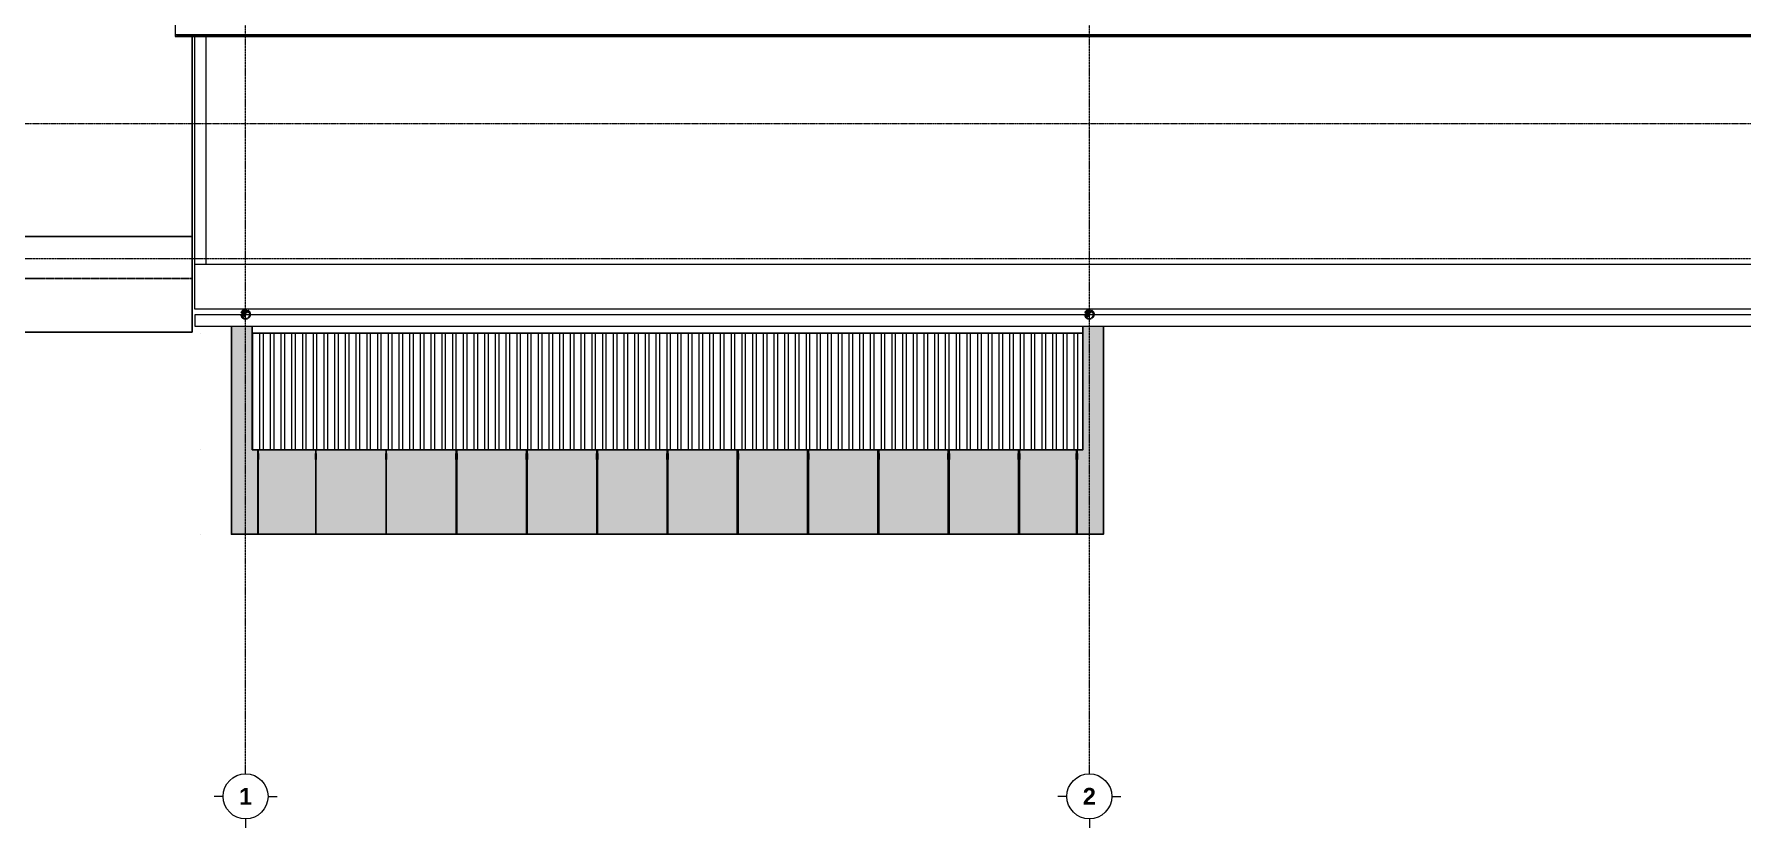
# Model space of a CAD drawing. Header units: millimetres. Extents: x -200069 to 184689, y -19972 to 101699.
# Drawn here: x -71259 to -40900, y -19092 to -4985 of the extents above; entities that cross this region are included whole.
import ezdxf
from ezdxf.enums import TextEntityAlignment as Align
from ezdxf.xclip import XClip

# ---------------------------------------------------------------- set-up
doc = ezdxf.new("R2010")
doc.units = ezdxf.units.MM
doc.header["$XCLIPFRAME"] = 0
for name, pattern in [('CENTER', [50.8, 31.75, -6.35, 6.35, -6.35]), ('X-45-STST-GRID$0$Grid Line', [9.5, 5, -1.5, 1.5, -1.5]), ('X-45-STST-PL-PF$0$CENTER2', [28.575, 19.05, -3.175, 3.175, -3.175]), ('X-45-STST-PL-PF$0$Dash', [4, 2, -2]), ('X-45-STST-PL-PF$0$DASHDOT', [1, 0.5, -0.25, 0, -0.25])]:
    doc.linetypes.add(name, pattern=pattern)
doc.layers.get('Defpoints').update_dxf_attribs({"color": 6})
for name, color, linetype in [('AHM_GRILLE', 253, 'Continuous'), ('ARC EDGE', 4, 'Continuous'), ('DETAILS- CANOPY$0$1', 250, 'Continuous'), ('DETAILS- CANOPY$0$2', 250, 'Continuous'), ('EIM', 5, 'Continuous'), ('RC EDGE', 2, 'Continuous'), ('X-45-STST-PL-PF$0$ARC_VIADUCT', 2, 'Continuous'), ('X-45-STST-PL-PF$0$MEP-PL-SW', 140, 'X-45-STST-PL-PF$0$DASHDOT')]:
    doc.layers.add(name, color=color, linetype=linetype)
for name, color, linetype, lineweight in [('ARC_HATCH 1', 8, 'Continuous', 0), ('ARC_TEXT_100', 2, 'Continuous', 5), ('DETAILS- CANOPY$0$ARC_DIM', 254, 'Continuous', 9), ('X-45-STST-GRID$0$ARC_AXIS_LINE', 240, 'CENTER', 13), ('X-45-STST-PL-PF$0$ARC_CON-VIEW', 90, 'Continuous', 5), ('X-45-STST-PL-PF$0$ARC_FLOOR', 2, 'Continuous', 5), ('X-45-STST-PL-PF$0$ARC_FRAME', 151, 'Continuous', 5), ('X-45-STST-PL-PF$0$ARC_GATE AXIS', 240, 'Continuous', 5)]:
    doc.layers.add(name, color=color, linetype=linetype, lineweight=lineweight)
doc.styles.add('DETAILS- CANOPY$0$ST01', font='arial.ttf')
doc.styles.add('X-45-STST-GRID$0$CP2-CSA-IT-STTST-45012$0$Arial_B', font='arialbd.ttf', dxfattribs={"width": 0.8, "height": 761.067151})
doc.dimstyles.new('DETAILS- CANOPY$0$ST-50', dxfattribs={"dimscale": 50, "dimtxt": 2, "dimasz": 0.9, "dimexe": 0.9, "dimexo": 0.9, "dimgap": 0.45, "dimtad": 1, "dimdec": 0, "dimzin": 0, "dimdsep": 46, "dimtxsty": 'DETAILS- CANOPY$0$ST01', "dimblk": 'DETAILS- CANOPY$0$_Oblique', "dimcen": 1, "dimdle": 0.9, "dimclrt": 256, "dimadec": 0, "dimazin": 0, "dimtfac": 1, "dimtdec": 0, "dimtofl": 0, "dimtmove": 1, "dimatfit": 3, "dimfxl": 5, "dimfxlon": 1, "dimtolj": 1, "dimtzin": 0, "dimarcsym": 2})

# ---------------------------------------------------------------- blocks, each defined once
blk = doc.blocks.new('DETAILS- CANOPY$0$_Oblique')
at = {"color": 0, "linetype": 'ByBlock', "lineweight": -2}
blk.add_line((-0.5, -0.5), (0.5, 0.5), dxfattribs=at)
blk = doc.blocks.new('*D240')
at = {"layer": 'Defpoints', "color": 0, "transparency": 16777216}
for p in [(-2063, 1559), (13437, 1559), (13437, 728)]:
    blk.add_point(p, dxfattribs=at)
at = {"layer": 'DETAILS- CANOPY$0$ARC_DIM', "color": 0, "lineweight": -2, "transparency": 16777216}
for p, q in [((-2063, 978), (-2063, 683)), ((13437, 978), (13437, 683)), ((-2108, 728), (13482, 728))]:
    blk.add_line(p, q, dxfattribs=at)
at = {"layer": 'DETAILS- CANOPY$0$ARC_DIM', "color": 0, "lineweight": -2, "transparency": 16777216, "xscale": 45, "yscale": 45, "zscale": 45, "rotation": 180}
blk.add_blockref('DETAILS- CANOPY$0$_Oblique', (-2063, 728), dxfattribs=at)
at = {"layer": 'DETAILS- CANOPY$0$ARC_DIM', "color": 0, "lineweight": -2, "transparency": 16777216, "xscale": 45, "yscale": 45, "zscale": 45}
blk.add_blockref('DETAILS- CANOPY$0$_Oblique', (13437, 728), dxfattribs=at)
at = {"layer": 'DETAILS- CANOPY$0$ARC_DIM', "transparency": 16777216, "insert": (5687, 801), "char_height": 100, "attachment_point": 5, "style": 'DETAILS- CANOPY$0$ST01'}
blk.add_mtext('\\A1;15500', dxfattribs=at)
blk = doc.blocks.new('*D241')
at = {"layer": 'Defpoints', "color": 0, "transparency": 16777216}
for p in [(-2864, 3059), (-1697, 3059), (-2063, 1559)]:
    blk.add_point(p, dxfattribs=at)
at = {"layer": 'DETAILS- CANOPY$0$ARC_DIM', "color": 0, "lineweight": -2, "transparency": 16777216}
for p, q in [((-2614, 3059), (-2909, 3059)), ((-2864, 1514), (-2864, 3104)), ((-2614, 1559), (-2909, 1559))]:
    blk.add_line(p, q, dxfattribs=at)
at = {"layer": 'DETAILS- CANOPY$0$ARC_DIM', "color": 0, "lineweight": -2, "transparency": 16777216, "xscale": 45, "yscale": 45, "zscale": 45}
for p, rotation in [((-2864, 3059), 90), ((-2864, 1559), 270)]:
    blk.add_blockref('DETAILS- CANOPY$0$_Oblique', p, dxfattribs=dict(at, rotation=rotation))
at = {"layer": 'DETAILS- CANOPY$0$ARC_DIM', "transparency": 16777216, "insert": (-2938, 2309), "char_height": 100, "attachment_point": 5, "rotation": 90, "style": 'DETAILS- CANOPY$0$ST01'}
blk.add_mtext('\\A1;1500', dxfattribs=at)
blk = doc.blocks.new('*D242')
at = {"layer": 'Defpoints', "color": 0, "transparency": 16777216}
for p in [(-2864, 5134), (-1697, 5134), (-1697, 3059)]:
    blk.add_point(p, dxfattribs=at)
at = {"layer": 'DETAILS- CANOPY$0$ARC_DIM', "color": 0, "lineweight": -2, "transparency": 16777216}
for p, q in [((-2864, 3014), (-2864, 5179)), ((-2614, 5134), (-2909, 5134)), ((-2614, 3059), (-2909, 3059))]:
    blk.add_line(p, q, dxfattribs=at)
at = {"layer": 'DETAILS- CANOPY$0$ARC_DIM', "color": 0, "lineweight": -2, "transparency": 16777216, "xscale": 45, "yscale": 45, "zscale": 45}
for p, rotation in [((-2864, 5134), 90), ((-2864, 3059), 270)]:
    blk.add_blockref('DETAILS- CANOPY$0$_Oblique', p, dxfattribs=dict(at, rotation=rotation))
at = {"layer": 'DETAILS- CANOPY$0$ARC_DIM', "transparency": 16777216, "insert": (-2938, 4097), "char_height": 100, "attachment_point": 5, "rotation": 90, "style": 'DETAILS- CANOPY$0$ST01'}
blk.add_mtext('\\A1;2075', dxfattribs=at)
blk = doc.blocks.new('*D243')
at = {"layer": 'Defpoints', "color": 0, "transparency": 16777216}
for p in [(-2864, 5434), (-1697, 5434), (-1697, 5134)]:
    blk.add_point(p, dxfattribs=at)
at = {"layer": 'DETAILS- CANOPY$0$ARC_DIM', "color": 0, "lineweight": -2, "transparency": 16777216}
for p, q in [((-2864, 5089), (-2864, 5479)), ((-2614, 5434), (-2909, 5434)), ((-2614, 5134), (-2909, 5134))]:
    blk.add_line(p, q, dxfattribs=at)
at = {"layer": 'DETAILS- CANOPY$0$ARC_DIM', "color": 0, "lineweight": -2, "transparency": 16777216, "xscale": 45, "yscale": 45, "zscale": 45}
for p, rotation in [((-2864, 5434), 90), ((-2864, 5134), 270)]:
    blk.add_blockref('DETAILS- CANOPY$0$_Oblique', p, dxfattribs=dict(at, rotation=rotation))
at = {"layer": 'DETAILS- CANOPY$0$ARC_DIM', "transparency": 16777216, "insert": (-2938, 5284), "char_height": 100, "attachment_point": 5, "rotation": 90, "style": 'DETAILS- CANOPY$0$ST01'}
blk.add_mtext('\\A1;300', dxfattribs=at)
blk = doc.blocks.new('X-45-STST-PL-PF$0$PIPE')
h = blk.add_hatch(color=256)
h.dxf.hatch_style = 1
h.paths.add_polyline_path([(50, 0, 1), (0, 0, -1), (-50, 0, 1)])
at = {"ltscale": 100}
for radius in [57, 50]:
    blk.add_circle((0, 0), radius, dxfattribs=at)
for centre, start, end in [((-25, 0), 180, 0), ((25, 0), 0, 180)]:
    blk.add_arc(centre, 25, start, end)
blk = doc.blocks.new('X-45-STST-PL-PF$0$Roof drainage pipe')
at = {"layer": 'X-45-STST-PL-PF$0$MEP-PL-SW', "linetype": 'Continuous', "xscale": 1.473684210526699, "yscale": 1.473684210526699, "zscale": 1.473684210526699, "rotation": 180}
for p in [(-67500, -9965), (-52500, -9965)]:
    blk.add_blockref('X-45-STST-PL-PF$0$PIPE', p, dxfattribs=at)
blk = doc.blocks.new('X-45-STST-PL-PF$0$A$C23A964A8')
at = {"layer": 'X-45-STST-PL-PF$0$ARC_VIADUCT', "color": 8, "linetype": 'X-45-STST-PL-PF$0$Dash'}
blk.add_line((-74936, -9325), (-68450, -9325), dxfattribs=at)
at = {"layer": 'X-45-STST-PL-PF$0$ARC_VIADUCT'}
blk.add_lwpolyline([(-68450, -10284), (-68450, -5025), (-68450, -5025)], dxfattribs=at)
at = {"layer": 'X-45-STST-PL-PF$0$ARC_VIADUCT', "flags": 128}
for points in [[(-74936, -8584), (-68450, -8584)], [(-74936, -10284), (-68450, -10284)]]:
    blk.add_lwpolyline(points, dxfattribs=at)
blk = doc.blocks.new('platform nosing')
at = {"layer": 'ARC EDGE', "color": 4, "flags": 128}
blk.add_lwpolyline([(0, -5025), (135000, -5025)], dxfattribs=at)
at = {"layer": 'RC EDGE', "color": 2, "flags": 128}
blk.add_lwpolyline([(-1250, -4995), (135000, -4995)], dxfattribs=at)
blk = doc.blocks.new('X-45-STST-GRID$0$CP2-CSA-IT-STTST-45012$0$Grid - ACT_Grid Head - Circle-231358-TÂ_NG 1-TÂ_NG TRÊ_T                                                                                  LEVEL 1-GROUND LEVEL')
for p, q in [((0, 4), (0, 5.6)), ((-4, 0), (-5.6, 0)), ((4, 0), (5.6, 0)), ((0, -4), (0, -5.6))]:
    blk.add_line(p, q)
blk.add_circle((0, 0), 4)
at = {"style": 'X-45-STST-GRID$0$CP2-CSA-IT-STTST-45012$0$Arial_B'}
blk.add_attdef('A', text='', height=3, dxfattribs=at).set_placement((0, 0), align=Align.MIDDLE_CENTER)
blk = doc.blocks.new('platform 2')
at = {"layer": 'AHM_GRILLE'}
blk.add_line((-31519, 74935), (-68969, 74935), dxfattribs=at)
blk = doc.blocks.new('DETAILS- CANOPY')
at = {"layer": 'ARC_HATCH 1'}
h = blk.add_hatch(dxfattribs=at)
h.set_pattern_fill('DOTS', color=256, scale=15)
h.paths.add_polyline_path([(-1697.4, 3059.3), (13070.6, 3059.3), (13070.6, 5559.3), (13436.6, 5559.3), (13436.6, 1559.3), (-2063.4, 1559.3), (-2063.4, 5559.3), (-1697.4, 5559.3)])
h = blk.add_hatch(dxfattribs=at)
h.set_pattern_fill('ANSI32', color=256, scale=20, angle=45)
h.paths.add_polyline_path([(13070.6, 3059.3), (13070.6, 5134.3), (-1697.4, 5134.3), (-1697.4, 3059.3)])
h = blk.add_hatch(color=256, dxfattribs=at)
h.dxf.hatch_style = 1
h.paths.add_polyline_path([(-1583.9, 3059.3), (-1598.9, 3059.3), (-1598.9, 1559.3), (-1583.9, 1559.3)])
h = blk.add_hatch(color=256, dxfattribs=at)
h.dxf.hatch_style = 1
h.paths.add_polyline_path([(-555.9, 3059.3), (-570.9, 3059.3), (-570.9, 1559.3), (-555.9, 1559.3)])
h = blk.add_hatch(color=256, dxfattribs=at)
h.dxf.hatch_style = 1
h.paths.add_polyline_path([(694.1, 3059.3), (679.1, 3059.3), (679.1, 1559.3), (694.1, 1559.3)])
h = blk.add_hatch(color=256, dxfattribs=at)
h.dxf.hatch_style = 1
h.paths.add_polyline_path([(1929.1, 3059.3), (1944.1, 3059.3), (1944.1, 1559.3), (1929.1, 1559.3)])
h = blk.add_hatch(color=256, dxfattribs=at)
h.dxf.hatch_style = 1
h.paths.add_polyline_path([(3179.1, 3059.3), (3194.1, 3059.3), (3194.1, 1559.3), (3179.1, 1559.3)])
h = blk.add_hatch(color=256, dxfattribs=at)
h.dxf.hatch_style = 1
h.paths.add_polyline_path([(4429.1, 3059.3), (4444.1, 3059.3), (4444.1, 1559.3), (4429.1, 1559.3)])
h = blk.add_hatch(color=256, dxfattribs=at)
h.dxf.hatch_style = 1
h.paths.add_polyline_path([(5679.1, 3059.3), (5694.1, 3059.3), (5694.1, 1559.3), (5679.1, 1559.3)])
h = blk.add_hatch(color=256, dxfattribs=at)
h.dxf.hatch_style = 1
h.paths.add_polyline_path([(6929.1, 3059.3), (6944.1, 3059.3), (6944.1, 1559.3), (6929.1, 1559.3)])
h = blk.add_hatch(color=256, dxfattribs=at)
h.dxf.hatch_style = 1
h.paths.add_polyline_path([(8179.1, 3059.3), (8194.1, 3059.3), (8194.1, 1559.3), (8179.1, 1559.3)])
h = blk.add_hatch(color=256, dxfattribs=at)
h.dxf.hatch_style = 1
h.paths.add_polyline_path([(9429.1, 3059.3), (9444.1, 3059.3), (9444.1, 1559.3), (9429.1, 1559.3)])
h = blk.add_hatch(color=256, dxfattribs=at)
h.dxf.hatch_style = 1
h.paths.add_polyline_path([(10679.1, 3059.3), (10694.1, 3059.3), (10694.1, 1559.3), (10679.1, 1559.3)])
h = blk.add_hatch(color=256, dxfattribs=at)
h.dxf.hatch_style = 1
h.paths.add_polyline_path([(11929.1, 3059.3), (11944.1, 3059.3), (11944.1, 1559.3), (11929.1, 1559.3)])
h = blk.add_hatch(color=256, dxfattribs=at)
h.dxf.hatch_style = 1
h.paths.add_polyline_path([(12957.1, 3059.3), (12972.1, 3059.3), (12972.1, 1559.3), (12957.1, 1559.3)])
for points in [[(-1583.9, 3059.3), (-1598.9, 3059.3), (-1598.9, 1559.3), (-1583.9, 1559.3)], [(-555.9, 3059.3), (-570.9, 3059.3), (-570.9, 1559.3), (-555.9, 1559.3)], [(694.1, 3059.3), (679.1, 3059.3), (679.1, 1559.3), (694.1, 1559.3)], [(1929.1, 3059.3), (1944.1, 3059.3), (1944.1, 1559.3), (1929.1, 1559.3)], [(3179.1, 3059.3), (3194.1, 3059.3), (3194.1, 1559.3), (3179.1, 1559.3)], [(4429.1, 3059.3), (4444.1, 3059.3), (4444.1, 1559.3), (4429.1, 1559.3)], [(5679.1, 3059.3), (5694.1, 3059.3), (5694.1, 1559.3), (5679.1, 1559.3)], [(6929.1, 3059.3), (6944.1, 3059.3), (6944.1, 1559.3), (6929.1, 1559.3)], [(8179.1, 3059.3), (8194.1, 3059.3), (8194.1, 1559.3), (8179.1, 1559.3)], [(9429.1, 3059.3), (9444.1, 3059.3), (9444.1, 1559.3), (9429.1, 1559.3)], [(10679.1, 3059.3), (10694.1, 3059.3), (10694.1, 1559.3), (10679.1, 1559.3)], [(11929.1, 3059.3), (11944.1, 3059.3), (11944.1, 1559.3), (11929.1, 1559.3)], [(12957.1, 3059.3), (12972.1, 3059.3), (12972.1, 1559.3), (12957.1, 1559.3)], [(-1578.9, 2996.3), (-1603.9, 2996.3), (-1603.9, 2889.3), (-1578.9, 2889.3)], [(-550.9, 2996.3), (-575.9, 2996.3), (-575.9, 2889.3), (-550.9, 2889.3)], [(699.1, 2996.3), (674.1, 2996.3), (674.1, 2889.3), (699.1, 2889.3)], [(1924.1, 2996.3), (1949.1, 2996.3), (1949.1, 2889.3), (1924.1, 2889.3)], [(3174.1, 2996.3), (3199.1, 2996.3), (3199.1, 2889.3), (3174.1, 2889.3)], [(4424.1, 2996.3), (4449.1, 2996.3), (4449.1, 2889.3), (4424.1, 2889.3)], [(5674.1, 2996.3), (5699.1, 2996.3), (5699.1, 2889.3), (5674.1, 2889.3)], [(6924.1, 2996.3), (6949.1, 2996.3), (6949.1, 2889.3), (6924.1, 2889.3)], [(8174.1, 2996.3), (8199.1, 2996.3), (8199.1, 2889.3), (8174.1, 2889.3)], [(9424.1, 2996.3), (9449.1, 2996.3), (9449.1, 2889.3), (9424.1, 2889.3)], [(10674.1, 2996.3), (10699.1, 2996.3), (10699.1, 2889.3), (10674.1, 2889.3)], [(11924.1, 2996.3), (11949.1, 2996.3), (11949.1, 2889.3), (11924.1, 2889.3)], [(12952.1, 2996.3), (12977.1, 2996.3), (12977.1, 2889.3), (12952.1, 2889.3)]]:
    blk.add_lwpolyline(points, close=True, dxfattribs=at)
at = {"layer": 'DETAILS- CANOPY$0$1'}
for p, q in [((-1697.4, 5559.3), (-1697.4, 3059.3)), ((13070.6, 5559.3), (13070.6, 3059.3)), ((-1697.4, 5134.3), (13070.6, 5134.3)), ((-1697.4, 3059.3), (13070.6, 3059.3))]:
    blk.add_line(p, q, dxfattribs=at)
at = {"layer": 'DETAILS- CANOPY$0$2'}
for p, q in [((-2063.4, 5559.3), (-2063.4, 1559.3)), ((13436.6, 5559.3), (13436.6, 1559.3)), ((-2063.4, 1559.3), (13436.6, 1559.3))]:
    blk.add_line(p, q, dxfattribs=at)
blk.add_lwpolyline([(-1697.4, 3059.3), (13070.6, 3059.3), (13070.6, 5559.3), (13436.6, 5559.3), (13436.6, 1559.3), (-2063.4, 1559.3), (-2063.4, 5559.3), (-1697.4, 5559.3)], close=True, dxfattribs=at)
at = {"layer": 'DETAILS- CANOPY$0$ARC_DIM'}
for base, p1, p2, picture, middle in [((-2864.1, 5434.3), (-1697.4, 5134.3), (-1697.4, 5434.3), '*D243', (-2937.6, 5284.3)), ((-2864.1, 5134.3), (-1697.4, 3059.3), (-1697.4, 5134.3), '*D242', (-2937.6, 4096.8)), ((-2864.1, 3059.3), (-2063.4, 1559.3), (-1697.4, 3059.3), '*D241', (-2937.6, 2309.3))]:
    dim = blk.add_linear_dim(base=base, p1=p1, p2=p2, angle=90, dimstyle='DETAILS- CANOPY$0$ST-50', dxfattribs=at)
    dim.commit()
    dim.dimension.update_dxf_attribs({"geometry": picture, "text_midpoint": middle})
dim = blk.add_linear_dim(base=(13436.6, 727.7), p1=(-2063.4, 1559.3), p2=(13436.6, 1559.3), dimstyle='DETAILS- CANOPY$0$ST-50', dxfattribs=at)
dim.commit()
dim.dimension.update_dxf_attribs({"geometry": '*D240', "text_midpoint": (5686.6, 801.2)})

msp = doc.modelspace()

# ---------------------------------------------------------------- linework, layer by layer
at = {"layer": 'X-45-STST-GRID$0$ARC_AXIS_LINE', "linetype": 'X-45-STST-GRID$0$Grid Line'}
for p, q in [((-67500, -17972), (-67500, 11143)), ((-52500, -17972), (-52500, 11143)), ((-90950, -8975), (100848, -8975))]:
    msp.add_line(p, q, dxfattribs=at)
at = {"layer": 'X-45-STST-PL-PF$0$ARC_CON-VIEW', "flags": 128}
for points in [[(-68400, -9075), (-68400, -5025)], [(-68200, -9075), (-68200, -5025)]]:
    msp.add_lwpolyline(points, dxfattribs=at)
at = {"layer": 'X-45-STST-PL-PF$0$ARC_FLOOR'}
msp.add_lwpolyline([(-68750, 3654), (-68750, -5025), (68750, -5025)], dxfattribs=at)
msp.add_lwpolyline([(-68400, -9075), (68400, -9075), (68400, -9875), (-68400, -9875)], close=True, dxfattribs=at)
at = {"layer": 'X-45-STST-PL-PF$0$ARC_FRAME', "linetype": 'Continuous'}
msp.add_lwpolyline([(-68400, -10175), (68400, -10175), (68400, -9975), (-68400, -9975)], close=True, dxfattribs=at)
at = {"layer": 'X-45-STST-PL-PF$0$ARC_GATE AXIS', "linetype": 'X-45-STST-PL-PF$0$CENTER2', "lineweight": 18}
msp.add_lwpolyline([(-129114, -6575), (184689, -6575)], dxfattribs=at)

# ---------------------------------------------------------------- block references
at = {"color": 244, "linetype": 'Continuous', "true_color": 0x991b1e}
msp.add_blockref('X-45-STST-PL-PF$0$Roof drainage pipe', (0, 0), dxfattribs=at)
ref = msp.add_blockref('DETAILS- CANOPY', (-65687, -15434))
XClip(ref).set_block_clipping_path([(-2614.6489899679, 1321.8397775881), (14145.4049232531, 5259.2985467827)])
at = {"layer": 'ARC_TEXT_100'}
ref = msp.add_blockref('X-45-STST-GRID$0$CP2-CSA-IT-STTST-45012$0$Grid - ACT_Grid Head - Circle-231358-TÂ_NG 1-TÂ_NG TRÊ_T                                                                                  LEVEL 1-GROUND LEVEL', (-67500, -18532), dxfattribs=dict(at, xscale=100, yscale=100, zscale=100))
ref.add_attrib('A', '1', dxfattribs={"layer": '0', "height": 300, "style": 'X-45-STST-GRID$0$CP2-CSA-IT-STTST-45012$0$Arial_B'}).set_placement((-67500, -18532), align=Align.MIDDLE_CENTER)
ref.add_attrib('A', '1', dxfattribs={"layer": '0', "height": 300, "style": 'X-45-STST-GRID$0$CP2-CSA-IT-STTST-45012$0$Arial_B'}).set_placement((-67500, -18532), align=Align.MIDDLE_CENTER)
ref.add_attrib('A', '1', dxfattribs={"layer": '0', "height": 300, "style": 'X-45-STST-GRID$0$CP2-CSA-IT-STTST-45012$0$Arial_B'}).set_placement((-67500, -18532), align=Align.MIDDLE_CENTER)
ref.add_attrib('A', '1', dxfattribs={"layer": '0', "height": 300, "style": 'X-45-STST-GRID$0$CP2-CSA-IT-STTST-45012$0$Arial_B'}).set_placement((-67500, -18532), align=Align.MIDDLE_CENTER)
ref = msp.add_blockref('X-45-STST-GRID$0$CP2-CSA-IT-STTST-45012$0$Grid - ACT_Grid Head - Circle-231358-TÂ_NG 1-TÂ_NG TRÊ_T                                                                                  LEVEL 1-GROUND LEVEL', (-52500, -18532), dxfattribs=dict(at, xscale=100, yscale=100, zscale=100))
ref.add_attrib('A', '2', dxfattribs={"layer": '0', "height": 300, "style": 'X-45-STST-GRID$0$CP2-CSA-IT-STTST-45012$0$Arial_B'}).set_placement((-52500, -18532), align=Align.MIDDLE_CENTER)
ref.add_attrib('A', '2', dxfattribs={"layer": '0', "height": 300, "style": 'X-45-STST-GRID$0$CP2-CSA-IT-STTST-45012$0$Arial_B'}).set_placement((-52500, -18532), align=Align.MIDDLE_CENTER)
ref.add_attrib('A', '2', dxfattribs={"layer": '0', "height": 300, "style": 'X-45-STST-GRID$0$CP2-CSA-IT-STTST-45012$0$Arial_B'}).set_placement((-52500, -18532), align=Align.MIDDLE_CENTER)
ref.add_attrib('A', '2', dxfattribs={"layer": '0', "height": 300, "style": 'X-45-STST-GRID$0$CP2-CSA-IT-STTST-45012$0$Arial_B'}).set_placement((-52500, -18532), align=Align.MIDDLE_CENTER)
at = {"layer": 'Defpoints'}
msp.add_blockref('platform nosing', (-67500, 0), dxfattribs=at)
at = {"layer": 'EIM'}
msp.add_blockref('platform 2', (243, -79960), dxfattribs=at)
at = {"layer": 'X-45-STST-PL-PF$0$ARC_VIADUCT'}
msp.add_blockref('X-45-STST-PL-PF$0$A$C23A964A8', (0, 0), dxfattribs=at)

doc.saveas('drawing.dxf')
